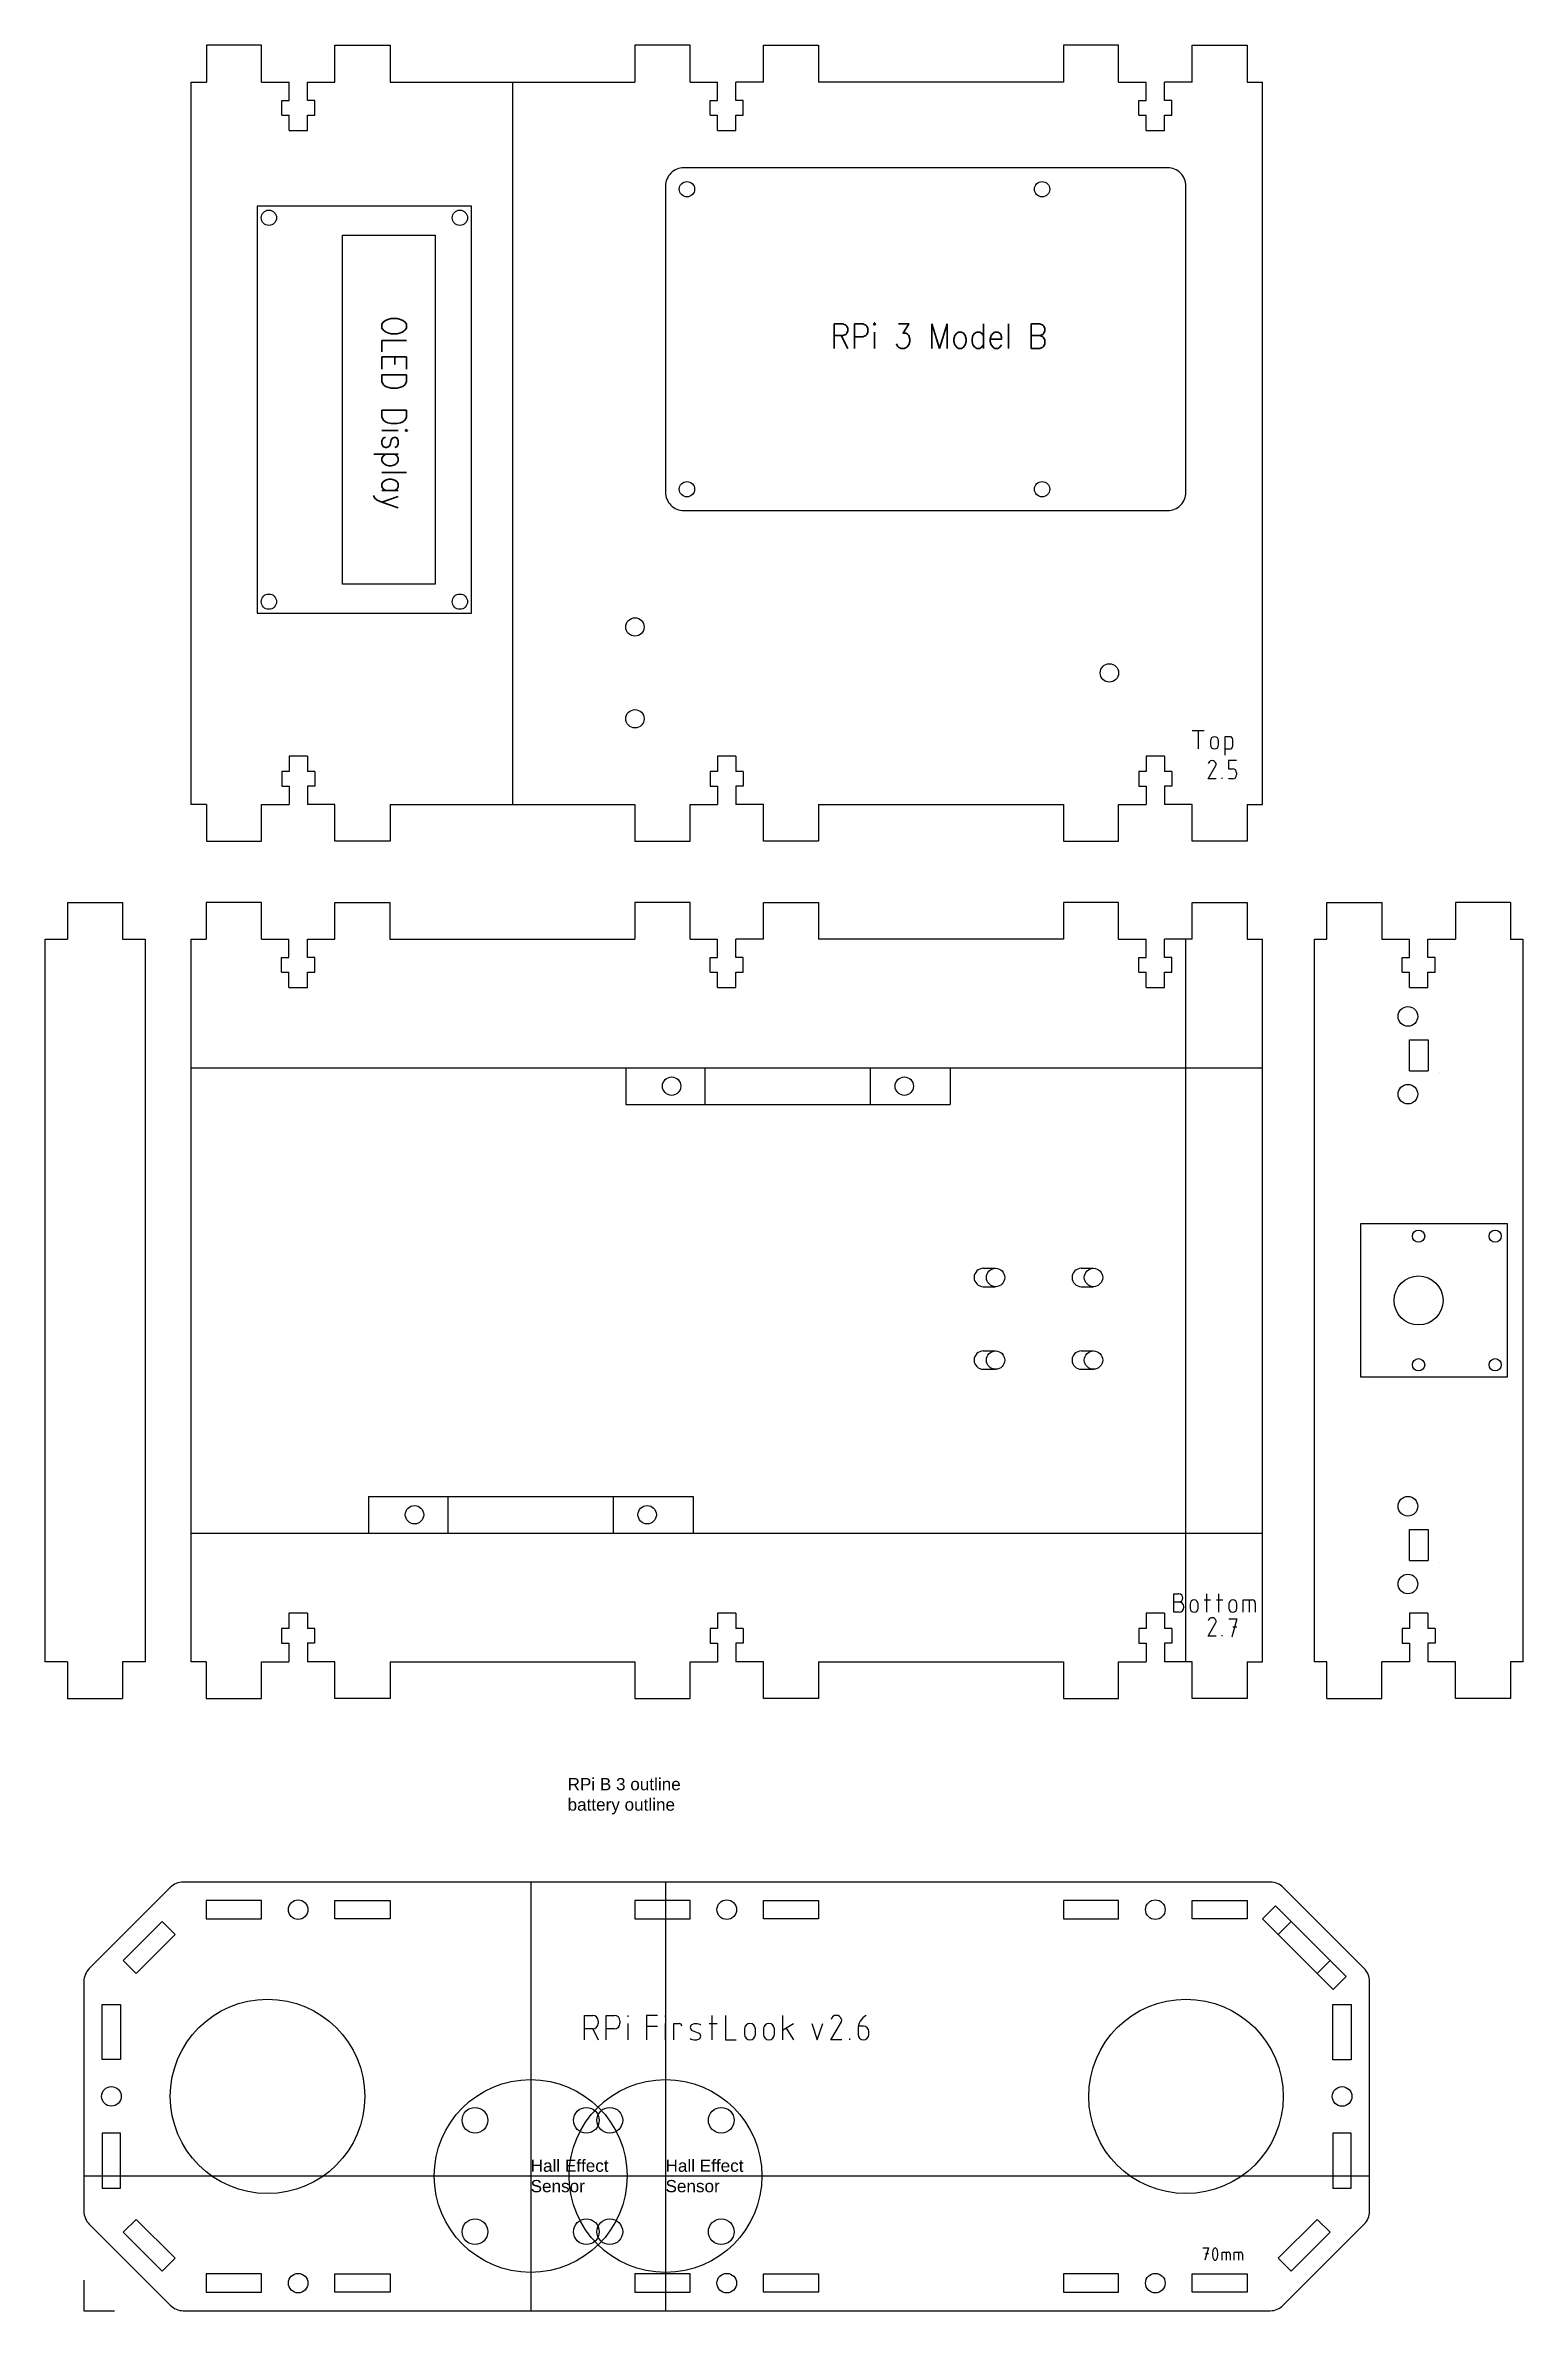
# Model space of a CAD drawing. Header units: millimetres. Extents: x -433 to 1405, y -416 to 1030.
# Drawn here: x -6.3 to 235, y -100 to 270 of the extents above; entities that cross this region are included whole.
import ezdxf

# ---------------------------------------------------------------- set-up
doc = ezdxf.new("R2010")
doc.units = ezdxf.units.MM
doc.layers.get('0').update_dxf_attribs({"lineweight": 25, "true_color": 0xffffff})
doc.styles.add('textstyle12', font='')
doc.styles.add('textstyle13', font='')
doc.styles.add('textstyle3', font='')
doc.styles.add('textstyle5', font='')
doc.styles.add('textstyle6', font='')
doc.styles.get('textstyle12').set_extended_font_data('Standard')
doc.styles.get('textstyle13').set_extended_font_data('Standard')
doc.styles.get('textstyle3').set_extended_font_data('Arial')
doc.styles.get('textstyle5').set_extended_font_data('Arial')
doc.styles.get('textstyle6').set_extended_font_data('Arial')

msp = doc.modelspace()

# ---------------------------------------------------------------- linework, layer by layer
for p, q in [((29.01, 270), (20.01, 270)), ((20.01, 270), (20.01, 264)), ((29.01, 264), (29.01, 270)), ((41, 270), (50, 270)), ((41.01, 264), (41.01, 270)), ((50, 270), (50, 264)), ((99, 270), (90, 270)), ((90, 270), (90, 264)), ((99, 264), (99, 270)), ((111, 270), (120, 270)), ((111, 264), (111, 270)), ((120, 270), (120, 264)), ((169, 270), (160, 270)), ((160, 270), (160, 264)), ((169, 264), (169, 270)), ((181, 270), (190, 270)), ((181, 264), (181, 270)), ((190, 270), (190, 264)), ((17.51, 146), (17.51, 264)), ((17.51, 264), (20.01, 264)), ((29.01, 264), (33.51, 264)), ((33.51, 261), (33.51, 264)), ((36.51, 264), (41.01, 264)), ((36.51, 261), (36.51, 264)), ((50, 264), (70, 264)), ((70, 264), (70, 146)), ((70, 264), (90, 264)), ((99, 264), (103.5, 264)), ((103.5, 261), (103.5, 264)), ((106.49, 261), (106.49, 264)), ((111, 264), (106.5, 264)), ((160, 264), (120, 264)), ((169, 264), (173.5, 264)), ((173.5, 261), (173.5, 264)), ((176.5, 261), (176.5, 264)), ((181, 264), (176.5, 264)), ((190, 264), (192.5, 264)), ((192.5, 146), (192.5, 264)), ((32.31, 258.6), (32.31, 261)), ((32.31, 261), (33.51, 261)), ((37.71, 261), (36.51, 261)), ((37.71, 258.6), (37.71, 261)), ((102.3, 258.6), (102.3, 261)), ((102.3, 261), (103.5, 261)), ((107.7, 261), (106.5, 261)), ((107.7, 258.6), (107.7, 261)), ((172.3, 258.6), (172.3, 261)), ((172.3, 261), (173.5, 261)), ((177.7, 261), (176.5, 261)), ((177.7, 258.6), (177.7, 261)), ((32.31, 258.6), (33.51, 258.6)), ((33.51, 256.1), (33.51, 258.6)), ((33.51, 256.1), (36.51, 256.1)), ((36.51, 256.1), (36.51, 258.6)), ((36.51, 258.6), (37.71, 258.6)), ((102.3, 258.6), (103.5, 258.6)), ((103.5, 256.1), (103.5, 258.6)), ((103.5, 256.1), (106.5, 256.1)), ((106.5, 256.1), (106.5, 258.6)), ((106.5, 258.6), (107.7, 258.6)), ((172.3, 258.6), (173.5, 258.6)), ((173.5, 256.1), (173.5, 258.6)), ((173.5, 256.1), (176.5, 256.1)), ((176.5, 256.1), (176.5, 258.6)), ((176.5, 258.6), (177.7, 258.6)), ((33.51, 153.9), (33.51, 151.4)), ((36.51, 153.9), (33.51, 153.9)), ((36.51, 153.9), (36.51, 151.4)), ((103.5, 153.9), (103.5, 151.4)), ((106.5, 153.9), (103.5, 153.9)), ((106.5, 153.9), (106.5, 151.4)), ((173.5, 153.9), (173.5, 151.4)), ((176.5, 153.9), (173.5, 153.9)), ((176.5, 153.9), (176.5, 151.4)), ((33.51, 151.4), (32.31, 151.4)), ((32.31, 151.4), (32.31, 149)), ((32.31, 149), (33.51, 149)), ((33.51, 149), (33.51, 146)), ((37.7, 149), (36.5, 149)), ((37.71, 151.4), (36.51, 151.4)), ((36.51, 149), (36.51, 146)), ((37.7, 151.4), (37.7, 149)), ((102.29, 149), (103.49, 149)), ((103.5, 151.4), (102.3, 151.4)), ((102.3, 151.4), (102.3, 149)), ((103.5, 149), (103.5, 146)), ((107.7, 151.4), (106.5, 151.4)), ((106.5, 149), (106.5, 146)), ((107.7, 149), (106.5, 149)), ((107.7, 151.4), (107.7, 149)), ((173.5, 151.4), (172.3, 151.4)), ((172.3, 151.4), (172.3, 149)), ((172.3, 149), (173.5, 149)), ((173.5, 149), (173.5, 146)), ((177.7, 151.4), (176.5, 151.4)), ((176.5, 149), (176.5, 146)), ((177.7, 149), (176.5, 149)), ((177.7, 151.4), (177.7, 149)), ((20.01, 146), (17.51, 146)), ((20.01, 146), (20.01, 140)), ((29.01, 140), (29.01, 146)), ((29.01, 146), (33.51, 146)), ((41.01, 146), (36.51, 146)), ((41.01, 140), (41.01, 146)), ((50.01, 146), (50.01, 140)), ((50.01, 146), (70, 146)), ((70, 146), (90, 146)), ((90, 146), (90, 140)), ((99, 140), (99, 146)), ((99, 146), (103.5, 146)), ((111, 146), (106.5, 146)), ((111, 140), (111, 146)), ((120, 146), (120, 140)), ((120, 146), (160, 146)), ((160, 146), (160, 140)), ((169, 140), (169, 146)), ((169, 146), (173.5, 146)), ((181, 146), (176.5, 146)), ((181, 140), (181, 146)), ((190, 146), (190, 140)), ((190, 146), (192.5, 146)), ((20.01, 140), (29.01, 140)), ((50.01, 140), (41.01, 140)), ((90, 140), (99, 140)), ((120, 140), (111, 140)), ((160, 140), (169, 140)), ((190, 140), (181, 140)), ((-2.68, 130), (-2.68, 124)), ((-2.68, 130), (6.32, 130)), ((6.32, 130), (6.32, 124)), ((29, 130), (20, 130)), ((20, 130), (20, 124)), ((29, 124), (29, 130)), ((40.99, 130), (49.99, 130)), ((41, 124), (41, 130)), ((49.99, 130), (49.99, 124)), ((99, 130), (90, 130)), ((90, 130), (90, 124)), ((99, 124), (99, 130)), ((111, 130), (120, 130)), ((111, 124), (111, 130)), ((120, 130), (120, 124)), ((169, 130), (160, 130)), ((160, 130), (160, 124)), ((169, 124), (169, 130)), ((181, 130), (190, 130)), ((181, 124), (181, 130)), ((190, 130), (190, 124)), ((203, 124), (203, 130)), ((203, 130), (212, 130)), ((212, 130), (212, 124)), ((233, 130), (224, 130)), ((224, 130), (224, 124)), ((233, 130), (233, 124)), ((-6.3, 6), (-6.3, 124)), ((-6.3, 124), (-2.68, 124)), ((6.32, 124), (10, 124)), ((10, 124), (10, 6)), ((17.5, 6), (17.5, 124)), ((17.5, 124), (20, 124)), ((29, 124), (33.5, 124)), ((33.5, 121), (33.5, 124)), ((36.5, 124), (41, 124)), ((36.5, 121), (36.5, 124)), ((49.99, 124), (89.99, 124)), ((99, 124), (103.5, 124)), ((103.5, 121), (103.5, 124)), ((106.5, 121), (106.5, 124)), ((111, 124), (106.5, 124)), ((160, 124), (120, 124)), ((169, 124), (173.5, 124)), ((173.5, 121), (173.5, 124)), ((176.5, 121), (176.5, 124)), ((181, 124), (176.5, 124)), ((190, 124), (192.5, 124)), ((192.5, 6), (192.5, 124)), ((201, 6), (201, 124)), ((201, 124), (203, 124)), ((212, 124), (216.5, 124)), ((216.5, 121), (216.5, 124)), ((219.5, 121), (219.5, 124)), ((219.5, 124), (224, 124)), ((233, 124), (235, 124)), ((235, 124), (235, 6)), ((32.3, 118.6), (32.3, 121)), ((32.3, 121), (33.5, 121)), ((32.3, 118.6), (33.5, 118.6)), ((33.5, 116.1), (33.5, 118.6)), ((37.7, 121), (36.5, 121)), ((36.5, 116.1), (36.5, 118.6)), ((36.5, 118.6), (37.7, 118.6)), ((37.7, 118.6), (37.7, 121)), ((102.3, 118.6), (102.3, 121)), ((102.3, 121), (103.5, 121)), ((102.3, 118.6), (103.5, 118.6)), ((103.5, 116.1), (103.5, 118.6)), ((107.7, 121), (106.5, 121)), ((106.5, 116.1), (106.5, 118.6)), ((106.5, 118.6), (107.7, 118.6)), ((107.7, 118.6), (107.7, 121)), ((172.3, 118.6), (172.3, 121)), ((172.3, 121), (173.5, 121)), ((172.3, 118.6), (173.5, 118.6)), ((173.5, 116.1), (173.5, 118.6)), ((177.7, 121), (176.5, 121)), ((176.5, 116.1), (176.5, 118.6)), ((176.5, 118.6), (177.7, 118.6)), ((177.7, 118.6), (177.7, 121)), ((215.3, 118.6), (215.3, 121)), ((215.3, 121), (216.5, 121)), ((215.3, 118.6), (216.5, 118.6)), ((216.5, 116.1), (216.5, 118.6)), ((220.7, 121), (219.5, 121)), ((219.5, 116.1), (219.5, 118.6)), ((219.5, 118.6), (220.7, 118.6)), ((220.7, 118.6), (220.7, 121)), ((33.5, 116.1), (36.5, 116.1)), ((103.5, 116.1), (106.5, 116.1)), ((173.5, 116.1), (176.5, 116.1)), ((216.5, 116.1), (219.5, 116.1)), ((216.5, 107.58), (219.55, 107.58)), ((216.5, 102.5), (216.5, 107.58)), ((219.55, 107.58), (219.55, 102.5)), ((101.5, 97), (101.5, 103)), ((101.5, 103), (128.5, 103)), ((128.5, 97), (128.5, 103)), ((216.5, 102.5), (219.55, 102.5)), ((221.41, 102.15), (221.41, 102.15)), ((101.5, 97), (128.5, 97)), ((146.9, 70.25), (148.9, 70.25)), ((146.9, 67.25), (148.9, 67.25)), ((162.9, 70.25), (164.9, 70.25)), ((162.9, 67.25), (164.9, 67.25)), ((146.9, 56.75), (148.9, 56.75)), ((162.9, 56.75), (164.9, 56.75)), ((146.9, 53.75), (148.9, 53.75)), ((162.9, 53.75), (164.9, 53.75)), ((59.5, 27), (59.5, 33)), ((59.5, 33), (86.5, 33)), ((86.5, 27), (86.5, 33)), ((59.5, 27), (86.5, 27)), ((216.5, 27.58), (219.55, 27.58)), ((216.5, 22.5), (216.5, 27.58)), ((219.55, 27.58), (219.55, 22.5)), ((216.5, 22.5), (219.55, 22.5)), ((221.41, 22.15), (221.41, 22.15)), ((33.5, 11.4), (32.3, 11.4)), ((32.3, 11.4), (32.3, 9)), ((33.5, 13.9), (33.5, 11.4)), ((36.5, 13.9), (33.5, 13.9)), ((36.5, 13.9), (36.5, 11.4)), ((37.7, 11.4), (36.5, 11.4)), ((37.69, 11.4), (37.69, 9)), ((103.5, 11.4), (102.3, 11.4)), ((102.3, 11.4), (102.3, 9)), ((103.5, 13.9), (103.5, 11.4)), ((106.5, 13.9), (103.5, 13.9)), ((106.5, 13.9), (106.5, 11.4)), ((107.7, 11.4), (106.5, 11.4)), ((107.7, 11.4), (107.7, 9)), ((172.29, 11.4), (172.29, 9)), ((173.5, 11.4), (172.3, 11.4)), ((173.5, 13.9), (173.5, 11.4)), ((176.5, 13.9), (173.5, 13.9)), ((176.5, 13.9), (176.5, 11.4)), ((177.7, 11.4), (176.5, 11.4)), ((177.7, 11.4), (177.7, 9)), ((216.49, 11.4), (215.29, 11.4)), ((215.29, 11.4), (215.29, 9)), ((216.49, 13.9), (216.49, 11.4)), ((219.49, 13.9), (216.49, 13.9)), ((219.49, 13.9), (219.49, 11.4)), ((220.69, 11.4), (219.49, 11.4)), ((220.69, 11.4), (220.69, 9)), ((32.3, 9), (33.5, 9)), ((33.5, 9), (33.5, 6)), ((37.69, 9), (36.49, 9)), ((36.5, 9), (36.5, 6)), ((102.3, 9), (103.5, 9)), ((103.5, 9), (103.5, 6)), ((106.5, 9), (106.5, 6)), ((107.7, 9), (106.5, 9)), ((172.3, 9), (173.5, 9)), ((173.5, 9), (173.5, 6)), ((176.5, 9), (176.5, 6)), ((177.7, 9), (176.5, 9)), ((215.29, 9), (216.49, 9)), ((216.49, 9), (216.5, 6)), ((220.69, 9), (219.49, 9)), ((219.5, 9), (219.5, 6)), ((-2.68, 6), (-6.3, 6)), ((-2.68, 6), (-2.68, 0)), ((10, 6), (6.32, 6)), ((6.32, 6), (6.32, 0)), ((20, 6), (17.5, 6)), ((20, 6), (20, 0)), ((29, 0), (29, 6)), ((29, 6), (33.5, 6)), ((41, 6), (36.5, 6)), ((41, 0), (41, 6)), ((50, 6), (50, 0)), ((50, 6), (90, 6)), ((90, 6), (90, 0)), ((99, 0), (99, 6)), ((99, 6), (103.5, 6)), ((111, 6), (106.5, 6)), ((111, 0), (111, 6)), ((120, 6), (120, 0)), ((120, 6), (160, 6)), ((160, 6), (160, 0)), ((169, 0), (169, 6)), ((169, 6), (173.5, 6)), ((181, 6), (176.5, 6)), ((181, 0), (181, 6)), ((190, 6), (190, 0)), ((190, 6), (192.5, 6)), ((203, 6), (201, 6)), ((203, 0), (203, 6)), ((212, 0), (212, 6)), ((216.5, 6), (212, 6)), ((224, 6), (219.5, 6)), ((224, 0), (224, 6)), ((233, 6), (233, 0)), ((235, 6), (233, 6)), ((-2.68, 0), (6.32, 0)), ((20, 0), (29, 0)), ((50, 0), (41, 0)), ((90, 0), (99, 0)), ((120, 0), (111, 0)), ((160, 0), (169, 0)), ((190, 0), (181, 0)), ((203, 0), (212, 0)), ((233, 0), (224, 0)), ((0.88, -44.12), (14.12, -30.88)), ((193.76, -30), (16.24, -30)), ((29, -33), (20, -33)), ((20, -33), (20, -36)), ((29, -36), (29, -33)), ((41, -33), (50, -33)), ((41, -36), (41, -33)), ((50, -33), (50, -36)), ((99, -33), (90, -33)), ((90, -33), (90, -36)), ((99, -36), (99, -33)), ((111, -33), (120, -33)), ((111, -36), (111, -33)), ((120, -33), (120, -36)), ((169, -33), (160, -33)), ((160, -33), (160, -36)), ((169, -36), (169, -33)), ((181, -33), (190, -33)), ((181, -36), (181, -33)), ((190, -33), (190, -36)), ((195.88, -30.88), (209.12, -44.12)), ((12.8, -36.44), (6.44, -42.8)), ((12.8, -36.44), (14.92, -38.56)), ((20, -36), (29, -36)), ((50, -36), (41, -36)), ((90, -36), (99, -36)), ((120, -36), (111, -36)), ((160, -36), (169, -36)), ((190, -36), (181, -36)), ((197.2, -36.45), (195.08, -38.58)), ((197.2, -36.45), (203.56, -42.82)), ((8.56, -44.92), (14.92, -38.56)), ((201.45, -44.93), (195.08, -38.57)), ((6.44, -42.8), (8.56, -44.92)), ((203.56, -42.82), (201.44, -44.94)), ((0, -46.24), (0, -83.76)), ((210, -83.76), (210, -46.24)), ((3, -59), (3, -50)), ((3, -50), (6, -50)), ((6, -50), (6, -59)), ((204, -59.01), (204, -50.01)), ((204, -50.01), (207, -50.01)), ((207, -50.01), (207, -59.01)), ((6, -59), (3, -59)), ((207, -59.01), (204, -59.01)), ((6, -71), (3, -71)), ((3, -71), (3, -80)), ((6, -80), (6, -71)), ((207, -71.01), (204, -71.01)), ((204, -71.01), (204, -80.01)), ((207, -80.01), (207, -71.01)), ((3, -80), (6, -80)), ((204, -80.01), (207, -80.01)), ((8.56, -85.08), (6.44, -87.2)), ((8.56, -85.08), (14.92, -91.44)), ((201.44, -85.08), (195.08, -91.44)), ((201.44, -85.08), (203.56, -87.2)), ((0.88, -85.88), (14.12, -99.12)), ((6.44, -87.2), (12.8, -93.56)), ((195.88, -99.12), (209.12, -85.88)), ((197.2, -93.56), (203.56, -87.2)), ((14.92, -91.44), (12.8, -93.56)), ((195.08, -91.44), (197.2, -93.56)), ((0, -95), (0, -100)), ((29, -94), (20, -94)), ((20, -94), (20, -97)), ((29, -97), (29, -94)), ((41, -94), (50, -94)), ((41, -97), (41, -94)), ((50, -94), (50, -97)), ((99, -94), (90, -94)), ((90, -94), (90, -97)), ((99, -97), (99, -94)), ((111, -94), (120, -94)), ((111, -97), (111, -94)), ((120, -94), (120, -97)), ((169, -94), (160, -94)), ((160, -94), (160, -97)), ((169, -97), (169, -94)), ((181, -94), (190, -94)), ((181, -97), (181, -94)), ((190, -94), (190, -97)), ((20, -97), (29, -97)), ((50, -97), (41, -97)), ((90, -97), (99, -97)), ((120, -97), (111, -97)), ((160, -97), (169, -97)), ((190, -97), (181, -97)), ((0, -100), (5, -100)), ((16.24, -100), (193.76, -100))]:
    msp.add_line(p, q)
at = {"color": 3, "true_color": 0x00ff00}
for p, q in [((28.31, 243.73), (28.31, 177.23)), ((63.31, 243.73), (28.31, 243.73)), ((63.31, 177.23), (63.31, 243.73)), ((42.26, 181.98), (42.26, 238.98)), ((42.26, 238.98), (57.36, 238.98)), ((57.36, 238.98), (57.36, 181.98)), ((57.36, 181.98), (42.26, 181.98)), ((28.31, 177.23), (63.31, 177.23)), ((180, 6), (180, 124)), ((17.5, 103), (192.5, 103)), ((88.5, 103), (101.5, 103)), ((88.5, 103), (88.5, 97)), ((128.5, 103), (141.5, 103)), ((141.5, 103), (141.5, 97)), ((88.5, 97), (101.5, 97)), ((128.5, 97), (141.5, 97)), ((208.5, 77.5), (208.5, 52.5)), ((232.5, 77.5), (208.5, 77.5)), ((232.5, 52.5), (232.5, 77.5)), ((208.5, 52.5), (232.5, 52.5)), ((46.5, 33), (59.5, 33)), ((46.5, 33), (46.5, 27)), ((86.5, 33), (99.5, 33)), ((99.5, 33), (99.5, 27)), ((17.5, 27), (192.5, 27)), ((46.47, 27), (59.47, 27)), ((86.47, 27), (99.47, 27)), ((73, -30), (73, -100)), ((95, -30), (95, -100)), ((194.64, -33.89), (192.52, -36.01)), ((195.08, -38.57), (192.52, -36.01)), ((197.2, -36.45), (194.64, -33.89)), ((206.16, -45.42), (203.56, -42.82)), ((204.05, -47.53), (201.45, -44.93)), ((206.16, -45.42), (204.05, -47.53)), ((0, -78), (210, -78))]:
    msp.add_line(p, q, dxfattribs=at)
at = {"color": 5, "true_color": 0x0000ff}
for p, q in [((181, 158.08), (183, 158.08)), ((182, 158.08), (182, 155.08)), ((184, 156.41), (184, 155.75)), ((185.33, 155.75), (185.33, 156.41)), ((187.17, 157.08), (186.33, 157.08)), ((186.33, 157.08), (186.33, 154.08)), ((187.67, 155.58), (187.67, 156.58)), ((183.61, 150.18), (184.9, 152.39)), ((184.9, 152.39), (184.9, 152.39)), ((184.92, 152.68), (184.92, 152.68)), ((186.33, 155.08), (187.17, 155.08)), ((186.94, 153.18), (186.94, 151.84)), ((188.28, 153.18), (186.94, 153.18)), ((186.94, 151.84), (187.61, 151.84)), ((184.94, 150.18), (183.61, 150.18)), ((185.94, 150.18), (185.94, 150.34)), ((187.61, 150.18), (186.94, 150.18)), ((188.28, 151.18), (188.28, 150.84)), ((178, 17.08), (178.83, 17.08)), ((178, 14.08), (178, 17.08)), ((178, 15.75), (178.87, 15.75)), ((179.67, 14.95), (179.67, 14.88)), ((180.67, 15.41), (180.67, 14.75)), ((182, 14.75), (182, 15.41)), ((183, 16.08), (184, 16.08)), ((183.33, 17.08), (183.33, 14.08)), ((185, 16.08), (186, 16.08)), ((185.33, 17.08), (185.33, 14.08)), ((187, 15.41), (187, 14.75)), ((188.33, 14.75), (188.33, 15.41)), ((189.33, 14.08), (189.33, 16.08)), ((189.33, 16.08), (190.83, 16.08)), ((190.33, 16.08), (190.33, 14.08)), ((191.33, 15.58), (191.33, 14.08)), ((178.87, 14.08), (178, 14.08)), ((183.61, 10.18), (184.9, 12.39)), ((184.9, 12.39), (184.9, 12.39)), ((184.92, 12.68), (184.92, 12.68)), ((187, 13), (188.33, 13)), ((188.33, 13), (187.5, 10)), ((187.67, 11.67), (188.33, 11.67)), ((184.94, 10.18), (183.61, 10.18)), ((185.94, 10.18), (185.94, 10.34)), ((81.78, -51.76), (83.11, -51.76)), ((81.78, -55.76), (81.78, -51.76)), ((85.33, -55.76), (85.33, -51.76)), ((85.33, -51.76), (86.67, -51.76)), ((88.89, -51.98), (88.89, -51.76)), ((93.67, -51.76), (91.89, -51.76)), ((91.89, -51.76), (91.89, -55.76)), ((95, -51.98), (95, -51.76)), ((102.56, -51.76), (102.56, -55.76)), ((104.78, -51.76), (104.78, -55.76)), ((114.11, -51.76), (114.11, -55.76)), ((127.78, -51.76), (127.78, -51.76)), ((83.11, -53.98), (81.78, -53.98)), ((83.11, -53.98), (84, -55.76)), ((84, -52.65), (84, -53.09)), ((86.67, -53.98), (85.33, -53.98)), ((87.56, -52.65), (87.56, -53.09)), ((88.89, -55.76), (88.89, -53.09)), ((91.89, -53.54), (93.67, -53.54)), ((95, -55.76), (95, -53.09)), ((96.33, -53.09), (97.22, -53.09)), ((96.33, -55.76), (96.33, -53.09)), ((99.36, -54.24), (100.42, -54.67)), ((99.4, -53.24), (99.4, -53.24)), ((100.78, -53.34), (100.78, -53.34)), ((102.11, -53.09), (103.44, -53.09)), ((107.89, -53.98), (107.89, -54.87)), ((109.67, -54.87), (109.67, -53.98)), ((111, -53.98), (111, -54.87)), ((112.78, -54.87), (112.78, -53.98)), ((114.11, -54.2), (115.89, -53.09)), ((114.7, -53.83), (115.89, -55.76)), ((118.89, -53.09), (119.78, -55.76)), ((119.78, -55.76), (120.67, -53.09)), ((122, -55.76), (123.72, -52.8)), ((123.72, -52.8), (123.72, -52.8)), ((123.75, -52.42), (123.75, -52.42)), ((126.44, -54.07), (126.44, -54.87)), ((127.33, -53.54), (126.5, -53.54)), ((128.22, -54.87), (128.22, -54.42)), ((99, -55.56), (99, -55.56)), ((100.38, -55.67), (100.38, -55.67)), ((104.78, -55.76), (106.56, -55.76)), ((123.78, -55.76), (122, -55.76)), ((125.11, -55.76), (125.11, -55.54)), ((182.78, -89.76), (183.67, -89.76)), ((183.67, -89.76), (183.11, -91.76)), ((183.22, -90.65), (183.67, -90.65)), ((184.33, -90.76), (184.33, -90.76)), ((184.38, -90.31), (184.38, -90.31)), ((184.38, -91.2), (184.38, -91.2)), ((184.57, -89.87), (184.57, -89.87)), ((184.57, -91.65), (184.57, -91.65)), ((184.98, -89.87), (184.98, -89.87)), ((184.98, -91.65), (184.98, -91.65)), ((185.18, -90.31), (185.18, -90.31)), ((185.18, -91.2), (185.18, -91.2)), ((185.22, -90.76), (185.22, -90.76)), ((185.89, -90.42), (186.89, -90.42)), ((185.89, -91.76), (185.89, -90.42)), ((186.56, -90.42), (186.56, -91.76)), ((187.22, -90.76), (187.22, -91.76)), ((187.89, -90.42), (188.89, -90.42)), ((187.89, -91.76), (187.89, -90.42)), ((188.56, -90.42), (188.56, -91.76)), ((189.22, -90.76), (189.22, -91.76))]:
    msp.add_line(p, q, dxfattribs=at)
at = {"color": 3, "true_color": 0x00ff00}
msp.add_lwpolyline([(98, 194), (177, 194, 0.414214), (180, 197), (180, 247, 0.414214), (177, 250), (98, 250, 0.414214), (95, 247), (95, 197, 0.414214)], format="xyb", close=True, dxfattribs=at)
for centre, radius in [((98.5, 246.5), 1.25), ((156.5, 246.5), 1.25), ((30.21, 241.83), 1.25), ((61.41, 241.83), 1.25), ((98.5, 197.5), 1.25), ((156.5, 197.5), 1.25), ((30.21, 179.13), 1.25), ((61.41, 179.13), 1.25), ((90, 175), 1.5), ((167.5, 167.5), 1.5), ((90, 160), 1.5), ((216.25, 111.39), 1.6), ((96, 100), 1.5), ((134, 100), 1.5), ((216.25, 98.69), 1.6), ((218, 75.5), 1), ((230.5, 75.5), 1), ((148.9, 68.75), 1.5), ((164.9, 68.75), 1.5), ((218, 65), 4), ((148.9, 55.25), 1.5), ((164.9, 55.25), 1.5), ((218, 54.5), 1), ((230.5, 54.5), 1), ((54, 30), 1.5), ((92, 30), 1.5), ((216.25, 31.39), 1.6), ((216.25, 18.69), 1.6), ((35, -34.5), 1.6), ((105, -34.5), 1.6), ((175, -34.5), 1.6), ((30, -65), 15.88), ((180, -65), 15.88), ((4.5, -65), 1.6), ((205.5, -65.01), 1.6), ((63.87, -68.9), 2.1), ((82.07, -68.9), 2.1), ((85.9, -68.9), 2.1), ((104.1, -68.9), 2.1), ((63.87, -87.1), 2.1), ((82.07, -87.1), 2.1), ((85.9, -87.1), 2.1), ((104.1, -87.1), 2.1), ((35, -95.5), 1.6), ((105, -95.5), 1.6), ((175, -95.5), 1.6)]:
    msp.add_circle(centre, radius)
for centre in [(72.97, -78), (95, -78)]:
    msp.add_circle(centre, 15.75, dxfattribs=at)
for centre, radius, start, end in [((146.9, 68.75), 1.5, 90, 270), ((162.9, 68.75), 1.5, 90, 270), ((146.9, 55.25), 1.5, 90, 270), ((162.9, 55.25), 1.5, 90, 270), ((16.24, -33), 3, 90, 135), ((193.76, -33), 3, 45, 90), ((3, -46.24), 3, 135, 180), ((207, -46.24), 3, 0, 45), ((3, -83.76), 3, 180, 225), ((207, -83.76), 3, 315, 0), ((16.24, -97), 3, 225, 270), ((193.76, -97), 3, 270, 315)]:
    msp.add_arc(centre, radius, start, end)
at = {"color": 5, "true_color": 0x0000ff}
for centre, radius, start, end in [((186.46, -90.75), 2.13, 179.9997, 180.196), ((186.47, -90.76), 2.14, 179.8034, 179.9998), ((183.08, -90.75), 2.14, 359.8034, 359.9998), ((183.09, -90.76), 2.13, 359.9997, 0.1848)]:
    msp.add_arc(centre, radius, start, end, dxfattribs=at)
for points in [[(184.67, 157.08), (184.3, 157.08), (184, 156.78), (184, 156.41)], [(184, 155.75), (184, 155.38), (184.3, 155.08), (184.67, 155.08)], [(185.33, 156.41), (185.33, 156.78), (185.03, 157.08), (184.67, 157.08)], [(184.67, 155.08), (185.03, 155.08), (185.33, 155.38), (185.33, 155.75)], [(187.67, 156.58), (187.67, 156.86), (187.44, 157.08), (187.17, 157.08)], [(187.17, 155.08), (187.44, 155.08), (187.67, 155.3), (187.67, 155.58)], [(184.28, 153.18), (183.97, 153.18), (183.71, 152.97), (183.63, 152.68)], [(184.92, 152.68), (184.85, 152.97), (184.59, 153.18), (184.28, 153.18)], [(184.9, 152.39), (184.93, 152.44), (184.94, 152.5), (184.94, 152.56)], [(184.94, 152.56), (184.94, 152.6), (184.94, 152.64), (184.92, 152.68)], [(188.28, 151.18), (188.28, 151.55), (187.98, 151.84), (187.61, 151.84)], [(187.61, 150.18), (187.98, 150.18), (188.28, 150.48), (188.28, 150.84)], [(179.5, 16.41), (179.5, 16.78), (179.2, 17.08), (178.83, 17.08)], [(178.83, 15.75), (179.2, 15.75), (179.5, 16.05), (179.5, 16.41)], [(179.67, 14.95), (179.67, 15.39), (179.31, 15.75), (178.87, 15.75)], [(178.87, 14.08), (179.31, 14.08), (179.67, 14.44), (179.67, 14.88)], [(181.33, 16.08), (180.97, 16.08), (180.67, 15.78), (180.67, 15.41)], [(182, 15.41), (182, 15.78), (181.7, 16.08), (181.33, 16.08)], [(187.67, 16.08), (187.3, 16.08), (187, 15.78), (187, 15.41)], [(188.33, 15.41), (188.33, 15.78), (188.03, 16.08), (187.67, 16.08)], [(191.33, 15.58), (191.33, 15.86), (191.11, 16.08), (190.83, 16.08)], [(180.67, 14.75), (180.67, 14.38), (180.97, 14.08), (181.33, 14.08)], [(181.33, 14.08), (181.7, 14.08), (182, 14.38), (182, 14.75)], [(184.28, 13.18), (183.97, 13.18), (183.71, 12.97), (183.63, 12.68)], [(184.92, 12.68), (184.85, 12.97), (184.59, 13.18), (184.28, 13.18)], [(184.9, 12.39), (184.93, 12.44), (184.94, 12.5), (184.94, 12.56)], [(184.94, 12.56), (184.94, 12.6), (184.94, 12.64), (184.92, 12.68)], [(187, 14.75), (187, 14.38), (187.3, 14.08), (187.67, 14.08)], [(187.67, 14.08), (188.03, 14.08), (188.33, 14.38), (188.33, 14.75)], [(84, -52.65), (84, -52.16), (83.6, -51.76), (83.11, -51.76)], [(87.56, -52.65), (87.56, -52.16), (87.16, -51.76), (86.67, -51.76)], [(122.89, -51.76), (122.48, -51.76), (122.13, -52.04), (122.03, -52.42)], [(123.75, -52.42), (123.65, -52.04), (123.3, -51.76), (122.89, -51.76)], [(127.78, -51.76), (126.98, -52.22), (126.44, -53.08), (126.44, -54.07)], [(83.11, -53.98), (83.6, -53.98), (84, -53.58), (84, -53.09)], [(86.67, -53.98), (87.16, -53.98), (87.56, -53.58), (87.56, -53.09)], [(97.67, -53.54), (97.67, -53.29), (97.47, -53.09), (97.22, -53.09)], [(99.4, -53.24), (99.18, -53.31), (99.03, -53.51), (99.03, -53.74)], [(99.03, -53.74), (99.03, -53.97), (99.17, -54.16), (99.36, -54.24)], [(99.96, -53.15), (99.76, -53.15), (99.57, -53.18), (99.39, -53.24)], [(100.78, -53.34), (100.53, -53.22), (100.26, -53.15), (99.96, -53.15)], [(100.38, -55.67), (100.59, -55.6), (100.75, -55.4), (100.75, -55.16)], [(100.75, -55.16), (100.75, -54.94), (100.61, -54.75), (100.42, -54.67)], [(108.78, -53.09), (108.29, -53.09), (107.89, -53.49), (107.89, -53.98)], [(107.89, -54.87), (107.89, -55.36), (108.29, -55.76), (108.78, -55.76)], [(109.67, -53.98), (109.67, -53.49), (109.27, -53.09), (108.78, -53.09)], [(108.78, -55.76), (109.27, -55.76), (109.67, -55.36), (109.67, -54.87)], [(111.89, -53.09), (111.4, -53.09), (111, -53.49), (111, -53.98)], [(111, -54.87), (111, -55.36), (111.4, -55.76), (111.89, -55.76)], [(112.78, -53.98), (112.78, -53.49), (112.38, -53.09), (111.89, -53.09)], [(111.89, -55.76), (112.38, -55.76), (112.78, -55.36), (112.78, -54.87)], [(123.72, -52.8), (123.76, -52.74), (123.78, -52.66), (123.78, -52.58)], [(123.78, -52.58), (123.78, -52.53), (123.77, -52.47), (123.75, -52.42)], [(126.44, -54.87), (126.44, -55.36), (126.84, -55.76), (127.33, -55.76)], [(128.22, -54.42), (128.22, -53.93), (127.82, -53.54), (127.33, -53.54)], [(127.33, -55.76), (127.82, -55.76), (128.22, -55.36), (128.22, -54.87)], [(99, -55.56), (99.24, -55.69), (99.52, -55.76), (99.82, -55.76)], [(99.82, -55.76), (100.01, -55.76), (100.2, -55.73), (100.38, -55.67)], [(184.38, -90.31), (184.35, -90.45), (184.33, -90.6), (184.33, -90.75)], [(184.33, -90.76), (184.33, -90.91), (184.35, -91.06), (184.38, -91.2)], [(184.57, -89.87), (184.48, -90), (184.41, -90.15), (184.38, -90.31)], [(184.38, -91.2), (184.41, -91.37), (184.48, -91.52), (184.57, -91.65)], [(184.78, -89.76), (184.69, -89.76), (184.62, -89.8), (184.57, -89.87)], [(184.57, -91.65), (184.62, -91.71), (184.69, -91.76), (184.78, -91.76)], [(184.98, -89.87), (184.94, -89.8), (184.86, -89.76), (184.78, -89.76)], [(184.78, -91.76), (184.86, -91.76), (184.94, -91.71), (184.98, -91.65)], [(185.18, -90.31), (185.15, -90.15), (185.08, -90), (184.98, -89.87)], [(184.98, -91.65), (185.08, -91.52), (185.15, -91.37), (185.18, -91.2)], [(185.22, -90.75), (185.22, -90.6), (185.21, -90.45), (185.18, -90.31)], [(185.18, -91.2), (185.21, -91.06), (185.22, -90.91), (185.22, -90.76)], [(187.22, -90.76), (187.22, -90.57), (187.07, -90.42), (186.89, -90.42)], [(189.22, -90.76), (189.22, -90.57), (189.07, -90.42), (188.89, -90.42)]]:
    msp.add_open_spline(points, degree=3, dxfattribs=at)

# ---------------------------------------------------------------- texts
at = {"color": 3, "true_color": 0x00ff00, "insert": (50, 210), "char_height": 1, "attachment_point": 5, "rotation": 270, "style": 'textstyle12'}
msp.add_mtext('\\H4;OLED Display', dxfattribs=at)
at = {"color": 3, "true_color": 0x00ff00, "char_height": 1}
for s, insert, attachment_point, style in [('\\H4;RPi 3 Model B', (139.67, 222.49), 5, 'textstyle13'), ('\\H2;RPi B 3 outline\\Pbattery outline', (79, -13), 1, 'textstyle3'), ('\\H2;Hall Effect\\PSensor', (72.97, -78), 4, 'textstyle5'), ('\\H2;Hall Effect\\PSensor', (95, -78), 4, 'textstyle6')]:
    msp.add_mtext(s, dxfattribs=dict(at, insert=insert, attachment_point=attachment_point, style=style))

doc.saveas('drawing.dxf')
